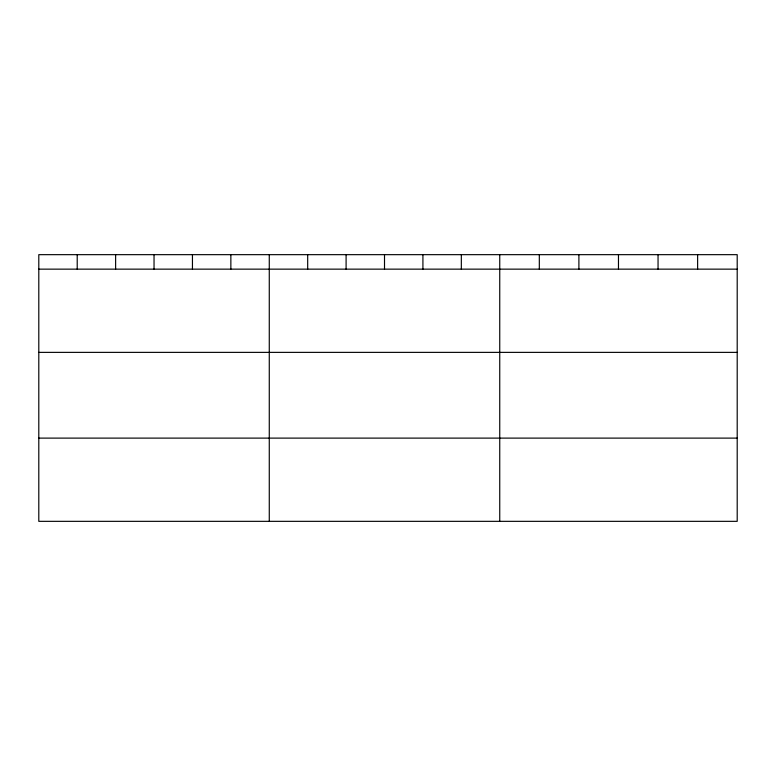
<?xml version="1.0" encoding="UTF-8"?>
<svg xmlns="http://www.w3.org/2000/svg" width="776" height="776" viewBox="0 0 776 776"><rect width="100%" height="100%" fill="white"/><g stroke="black" fill="none" stroke-linecap="round" stroke-linejoin="round"><path stroke-width="1.16" d="M737.2 269.146L737.2 521.336L38.8 521.336L38.8 254.664L737.2 254.664L737.2 269.146L38.8 269.146M38.8 352.372L737.2 352.372M38.8 438.11L737.2 438.11M697.624 254.664L697.624 269.146M658.048 254.664L658.048 269.146M618.472 254.664L618.472 269.146M578.896 254.664L578.896 269.146M539.32 254.664L539.32 269.146M499.744 254.664L499.744 521.336M461.332 254.664L461.332 269.146M422.92 254.664L422.92 269.146M384.508 254.664L384.508 269.146M346.096 254.664L346.096 269.146M307.684 254.664L307.684 269.146M269.272 254.664L269.272 521.336M230.86 254.664L230.86 269.146M192.448 254.664L192.448 269.146M154.036 254.664L154.036 269.146M115.624 254.664L115.624 269.146M77.212 254.664L77.212 269.146"/></g></svg>
